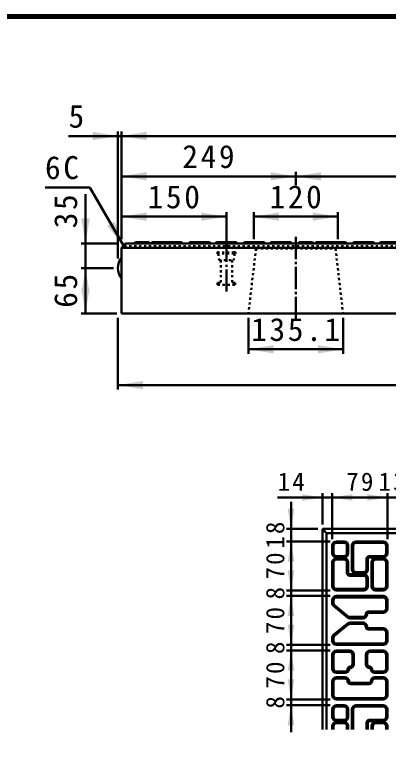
# Model space of a CAD drawing. Units: millimetres, scale not verified. Extents: x 100 to 4105, y 100 to 2870.
# Drawn here: x 2065 to 2899, y 1244 to 2870 of the extents above; entities that cross this region are included whole.
import ezdxf
from ezdxf.enums import TextEntityAlignment as Align

# ---------------------------------------------------------------- set-up
doc = ezdxf.new("R2010")
doc.units = ezdxf.units.MM
doc.header["$LTSCALE"] = 5
doc.linetypes.add('USER1', pattern=[13.4, 10, -1.2, 1, -1.2])
doc.linetypes.add('USER2', pattern=[2.2, 1, -1.2])
doc.layers.add('V-nasSTD', color=7, linetype='Continuous', lineweight=50)
doc.styles.add('ＭＳ ゴシック', font='')
doc.styles.get('ＭＳ ゴシック').set_extended_font_data('MS Gothic')

msp = doc.modelspace()

# ---------------------------------------------------------------- hatches: boundary and pattern name
at = {"layer": 'V-nasSTD'}
for points in [[(2239.424, 2608.038), (2295.674, 2598.663), (2239.424, 2589.288)], [(2359.736, 2608.038), (2303.486, 2598.663), (2359.736, 2589.288)], [(2359.736, 2518.038), (2303.486, 2508.663), (2359.736, 2499.288)], [(2636.299, 2499.288), (2692.549, 2508.663), (2636.299, 2518.038)], [(2748.799, 2518.038), (2692.549, 2508.663), (2748.799, 2499.288)], [(2359.736, 2428.038), (2303.486, 2418.663), (2359.736, 2409.288)], [(2481.611, 2409.288), (2537.861, 2418.663), (2481.611, 2428.038)], [(2655.049, 2428.038), (2598.799, 2418.663), (2655.049, 2409.288)], [(2730.049, 2428.038), (2786.299, 2418.663), (2730.049, 2409.288)], [(2214.111, 2414.913), (2223.486, 2358.663), (2232.861, 2414.913)], [(2288.168, 2407.377), (2308.174, 2353.975), (2271.93, 2398.002)], [(2232.861, 2247.725), (2223.486, 2303.975), (2214.111, 2247.725)], [(2214.111, 2258.663), (2223.486, 2202.413), (2232.861, 2258.663)], [(2643.252, 2113.038), (2587.002, 2122.413), (2643.252, 2131.788)], [(2741.845, 2113.038), (2798.095, 2122.413), (2741.845, 2131.788)], [(2351.924, 2051.788), (2295.674, 2042.413), (2351.924, 2033.038)], [(2707.026, 1783.962), (2752.026, 1791.462), (2707.026, 1798.962)], [(2818.901, 1798.962), (2773.901, 1791.462), (2818.901, 1783.962)], [(2852.338, 1783.962), (2897.338, 1791.462), (2852.338, 1798.962)], [(2674.526, 1766.462), (2682.026, 1721.462), (2689.526, 1766.462)], [(2689.526, 1648.337), (2682.026, 1693.337), (2674.526, 1648.337)], [(2674.526, 1628.962), (2682.026, 1583.962), (2689.526, 1628.962)], [(2689.526, 1526.462), (2682.026, 1571.462), (2674.526, 1526.462)], [(2674.526, 1507.087), (2682.026, 1462.087), (2689.526, 1507.087)], [(2689.526, 1404.587), (2682.026, 1449.587), (2674.526, 1404.587)], [(2674.526, 1385.212), (2682.026, 1340.212), (2689.526, 1385.212)], [(2689.526, 1282.712), (2682.026, 1327.712), (2674.526, 1282.712)]]:
    msp.add_hatch(color=256, dxfattribs=at).paths.add_polyline_path(points)

# ---------------------------------------------------------------- linework, layer by layer
at = {"layer": 'V-nasSTD', "lineweight": 100}
msp.add_line((4100, 2865), (105, 2865), dxfattribs=at)
at = {"layer": 'V-nasSTD'}
for p, q in [((2295.674, 2608.663), (2295.674, 2325.538)), ((2303.486, 2608.663), (2303.486, 2368.663)), ((2185.674, 2598.663), (2295.674, 2598.663)), ((2295.674, 2598.663), (2303.486, 2598.663)), ((3858.174, 2598.663), (2303.486, 2598.663)), ((2692.549, 2508.663), (2303.486, 2508.663)), ((2692.549, 2518.663), (2692.549, 2488.663)), ((3469.111, 2508.663), (2692.549, 2508.663)), ((2233.174, 2483.879), (2133.174, 2483.879)), ((2308.174, 2353.975), (2233.174, 2483.879)), ((2223.486, 2468.663), (2223.486, 2358.663)), ((2537.861, 2428.663), (2537.861, 2368.663)), ((2598.799, 2428.663), (2598.799, 2368.663)), ((2786.299, 2428.663), (2786.299, 2368.663)), ((2537.861, 2418.663), (2303.486, 2418.663)), ((2786.299, 2418.663), (2598.799, 2418.663)), ((2293.486, 2358.663), (2213.486, 2358.663)), ((2223.486, 2358.663), (2223.486, 2303.975)), ((2312.861, 2358.663), (2303.486, 2349.288)), ((3848.799, 2358.663), (2312.861, 2358.663)), ((2334.736, 2361.788), (2331.611, 2358.663)), ((2364.424, 2361.788), (2334.736, 2361.788)), ((2367.549, 2358.663), (2364.424, 2361.788)), ((2372.236, 2361.788), (2369.111, 2358.663)), ((2437.861, 2361.788), (2372.236, 2361.788)), ((2440.986, 2358.663), (2437.861, 2361.788)), ((2456.611, 2361.788), (2453.486, 2358.663)), ((2500.361, 2361.788), (2456.611, 2361.788)), ((2503.486, 2358.663), (2500.361, 2361.788)), ((2515.986, 2361.788), (2512.861, 2358.663)), ((2559.736, 2361.788), (2515.986, 2361.788)), ((2562.861, 2358.663), (2559.736, 2361.788)), ((2578.486, 2361.788), (2575.361, 2358.663)), ((2622.236, 2361.788), (2578.486, 2361.788)), ((2625.361, 2358.663), (2622.236, 2361.788)), ((2637.861, 2361.788), (2634.736, 2358.663)), ((2681.611, 2361.788), (2637.861, 2361.788)), ((2684.736, 2358.663), (2681.611, 2361.788)), ((2700.361, 2361.788), (2697.236, 2358.663)), ((2730.049, 2361.788), (2700.361, 2361.788)), ((2733.174, 2358.663), (2730.049, 2361.788)), ((2737.861, 2361.788), (2734.736, 2358.663)), ((2803.486, 2361.788), (2737.861, 2361.788)), ((2806.611, 2358.663), (2803.486, 2361.788)), ((2822.236, 2361.788), (2819.111, 2358.663)), ((2865.986, 2361.788), (2822.236, 2361.788)), ((2869.111, 2358.663), (2865.986, 2361.788)), ((2881.611, 2361.788), (2878.486, 2358.663)), ((2925.361, 2361.788), (2881.611, 2361.788)), ((2303.486, 2349.288), (2303.486, 2202.413)), ((3858.174, 2349.288), (2303.486, 2349.288)), ((2285.674, 2303.975), (2213.486, 2303.975)), ((2223.486, 2303.975), (2223.486, 2202.413)), ((2293.486, 2202.413), (2213.486, 2202.413)), ((2303.486, 2202.413), (3858.174, 2202.413)), ((2295.674, 2032.413), (2295.674, 2192.413)), ((2587.002, 2112.413), (2587.002, 2192.413)), ((2798.095, 2112.413), (2798.095, 2192.413)), ((2798.095, 2122.413), (2587.002, 2122.413)), ((3858.174, 2042.413), (2295.674, 2042.413)), ((2652.026, 1791.462), (2752.026, 1791.462)), ((2752.026, 1731.462), (2752.026, 1801.462)), ((2752.026, 1791.462), (2773.901, 1791.462)), ((2773.901, 1698.337), (2773.901, 1801.462)), ((2773.901, 1791.462), (2897.338, 1791.462)), ((2897.338, 1698.337), (2897.338, 1801.462)), ((2897.338, 1791.462), (2917.651, 1791.462)), ((2682.026, 1781.462), (2682.026, 1721.462)), ((2742.026, 1721.462), (2672.026, 1721.462)), ((2682.026, 1721.462), (2682.026, 1693.337)), ((3423.901, 1721.462), (2752.026, 1721.462)), ((2752.026, 1721.462), (2761.401, 1712.087)), ((2752.026, 1273.462), (2752.026, 1721.462)), ((3414.526, 1712.087), (2761.401, 1712.087)), ((2761.401, 1712.087), (2761.401, 1273.462)), ((2769.026, 1693.337), (2672.026, 1693.337)), ((2682.026, 1583.962), (2682.026, 1693.337)), ((2783.276, 1693.337), (2800.463, 1693.337)), ((2827.026, 1693.337), (2887.963, 1693.337)), ((2773.901, 1683.962), (2773.901, 1666.774)), ((2777.026, 1683.962), (2777.026, 1666.774)), ((2800.463, 1690.212), (2783.276, 1690.212)), ((2806.713, 1666.774), (2806.713, 1683.962)), ((2809.838, 1683.962), (2809.838, 1666.774)), ((2817.651, 1683.962), (2817.651, 1630.837)), ((2820.776, 1683.962), (2820.776, 1630.837)), ((2887.963, 1690.212), (2827.026, 1690.212)), ((2894.213, 1666.774), (2894.213, 1683.962)), ((2897.338, 1683.962), (2897.338, 1666.774)), ((2783.276, 1660.524), (2800.463, 1660.524)), ((2887.963, 1660.524), (2856.713, 1660.524)), ((2773.901, 1646.462), (2773.901, 1593.337)), ((2777.026, 1646.462), (2777.026, 1593.337)), ((2783.276, 1657.399), (2800.463, 1657.399)), ((2783.276, 1655.837), (2800.463, 1655.837)), ((2800.463, 1652.712), (2783.276, 1652.712)), ((2806.713, 1623.024), (2806.713, 1646.462)), ((2809.838, 1646.462), (2809.838, 1623.024)), ((2850.463, 1630.837), (2850.463, 1654.274)), ((2853.588, 1654.274), (2853.588, 1630.837)), ((2887.963, 1657.399), (2856.713, 1657.399)), ((2861.401, 1646.462), (2861.401, 1593.337)), ((2864.526, 1646.462), (2864.526, 1593.337)), ((2870.776, 1655.837), (2887.963, 1655.837)), ((2887.963, 1652.712), (2870.776, 1652.712)), ((2894.213, 1593.337), (2894.213, 1646.462)), ((2897.338, 1646.462), (2897.338, 1593.337)), ((2844.213, 1619.899), (2812.963, 1619.899)), ((2844.213, 1616.774), (2812.963, 1616.774)), ((2827.026, 1624.587), (2844.213, 1624.587)), ((2827.026, 1621.462), (2844.213, 1621.462)), ((2850.463, 1593.337), (2850.463, 1610.524)), ((2853.588, 1593.337), (2853.588, 1610.524)), ((2769.026, 1583.962), (2672.026, 1583.962)), ((2682.026, 1583.962), (2682.026, 1571.462)), ((2783.276, 1587.087), (2844.213, 1587.087)), ((2783.276, 1583.962), (2844.213, 1583.962)), ((2870.776, 1587.087), (2887.963, 1587.087)), ((2870.776, 1583.962), (2887.963, 1583.962)), ((2769.026, 1571.462), (2672.026, 1571.462)), ((2682.026, 1462.087), (2682.026, 1571.462)), ((2773.901, 1555.674), (2773.901, 1562.087)), ((2777.026, 1562.087), (2777.026, 1555.674)), ((2783.276, 1571.462), (2887.963, 1571.462)), ((2783.276, 1568.337), (2887.963, 1568.337)), ((2894.213, 1543.337), (2894.213, 1562.087)), ((2897.338, 1543.337), (2897.338, 1562.087)), ((2807.695, 1523.581), (2777.339, 1548.418)), ((2809.674, 1526), (2779.318, 1550.836)), ((2887.963, 1537.087), (2855.151, 1537.087)), ((2887.963, 1533.962), (2855.151, 1533.962)), ((2813.632, 1524.587), (2842.651, 1524.587)), ((2842.651, 1521.462), (2813.632, 1521.462)), ((2813.632, 1512.087), (2842.651, 1512.087)), ((2777.339, 1485.131), (2807.695, 1509.968)), ((2779.318, 1482.712), (2809.674, 1507.549)), ((2813.632, 1508.962), (2842.651, 1508.962)), ((2887.963, 1499.587), (2855.151, 1499.587)), ((2887.963, 1496.462), (2855.151, 1496.462)), ((2894.213, 1471.462), (2894.213, 1490.212)), ((2897.338, 1471.462), (2897.338, 1490.212)), ((2773.901, 1471.462), (2773.901, 1477.875)), ((2777.026, 1477.875), (2777.026, 1471.462)), ((2783.276, 1465.212), (2887.963, 1465.212)), ((2769.026, 1462.087), (2672.026, 1462.087)), ((2769.026, 1449.587), (2672.026, 1449.587)), ((2682.026, 1462.087), (2682.026, 1449.587)), ((2682.026, 1340.212), (2682.026, 1449.587)), ((2783.276, 1462.087), (2887.963, 1462.087)), ((2783.276, 1449.587), (2812.963, 1449.587)), ((2858.276, 1449.587), (2887.963, 1449.587)), ((2773.901, 1408.962), (2773.901, 1440.212)), ((2777.026, 1440.212), (2777.026, 1408.962)), ((2812.963, 1446.462), (2783.276, 1446.462)), ((2819.213, 1419.118), (2819.213, 1440.212)), ((2822.338, 1419.118), (2822.338, 1440.212)), ((2848.901, 1419.118), (2848.901, 1440.212)), ((2852.026, 1440.212), (2852.026, 1419.118)), ((2887.963, 1446.462), (2858.276, 1446.462)), ((2894.213, 1408.962), (2894.213, 1440.212)), ((2897.338, 1408.962), (2897.338, 1440.212)), ((2783.276, 1402.712), (2802.807, 1402.712)), ((2783.276, 1399.587), (2802.807, 1399.587)), ((2868.432, 1402.712), (2887.963, 1402.712)), ((2868.432, 1399.587), (2887.963, 1399.587)), ((2783.276, 1390.212), (2802.026, 1390.212)), ((2783.276, 1387.087), (2802.026, 1387.087)), ((2869.213, 1390.212), (2887.963, 1390.212)), ((2869.213, 1387.087), (2887.963, 1387.087)), ((2773.901, 1349.587), (2773.901, 1380.837)), ((2777.026, 1380.837), (2777.026, 1349.587)), ((2814.526, 1377.712), (2856.713, 1377.712)), ((2814.526, 1374.587), (2856.713, 1374.587)), ((2894.213, 1349.587), (2894.213, 1380.837)), ((2897.338, 1349.587), (2897.338, 1380.837)), ((2769.026, 1340.212), (2672.026, 1340.212)), ((2682.026, 1340.212), (2682.026, 1327.712)), ((2783.276, 1343.337), (2887.963, 1343.337)), ((2783.276, 1340.212), (2887.963, 1340.212)), ((2769.026, 1327.712), (2672.026, 1327.712)), ((2682.026, 1267.712), (2682.026, 1327.712)), ((2773.901, 1318.337), (2773.901, 1301.149)), ((2777.026, 1318.337), (2777.026, 1301.149)), ((2783.276, 1327.712), (2800.463, 1327.712)), ((2800.463, 1324.587), (2783.276, 1324.587)), ((2806.713, 1301.149), (2806.713, 1318.337)), ((2809.838, 1318.337), (2809.838, 1301.149)), ((2817.651, 1318.337), (2817.651, 1273.462)), ((2820.776, 1318.337), (2820.776, 1273.462)), ((2827.026, 1327.712), (2887.963, 1327.712)), ((2887.963, 1324.587), (2827.026, 1324.587)), ((2894.213, 1301.149), (2894.213, 1318.337)), ((2897.338, 1318.337), (2897.338, 1301.149)), ((2783.276, 1294.899), (2800.463, 1294.899)), ((2783.276, 1291.774), (2800.463, 1291.774)), ((2783.276, 1290.212), (2800.463, 1290.212)), ((2800.463, 1287.087), (2783.276, 1287.087)), ((2850.463, 1273.462), (2850.463, 1288.649)), ((2853.588, 1273.462), (2853.588, 1288.649)), ((2887.963, 1294.899), (2856.713, 1294.899)), ((2887.963, 1291.774), (2856.713, 1291.774)), ((2870.776, 1290.212), (2887.963, 1290.212)), ((2887.963, 1287.087), (2870.776, 1287.087)), ((2773.901, 1273.462), (2773.901, 1280.837)), ((2777.026, 1273.462), (2777.026, 1280.837)), ((2806.713, 1273.462), (2806.713, 1280.837)), ((2809.838, 1273.462), (2809.838, 1280.837)), ((2861.401, 1273.462), (2861.401, 1280.837)), ((2864.526, 1273.462), (2864.526, 1280.837)), ((2894.213, 1273.462), (2894.213, 1280.837)), ((2897.338, 1273.462), (2897.338, 1280.837))]:
    msp.add_line(p, q, dxfattribs=at)
at = {"layer": 'V-nasSTD', "linetype": 'USER1'}
for p, q in [((2692.549, 2373.663), (2692.549, 2187.413)), ((2537.861, 2367.413), (2537.861, 2251.475))]:
    msp.add_line(p, q, dxfattribs=at)
at = {"layer": 'V-nasSTD', "linetype": 'USER2'}
for p, q in [((3855.049, 2352.413), (2306.611, 2352.413)), ((2521.455, 2352.413), (2519.502, 2338.35)), ((2554.267, 2352.413), (2556.22, 2338.35)), ((2603.799, 2347.413), (2587.002, 2202.413)), ((2598.799, 2352.413), (2603.799, 2347.413)), ((2603.799, 2347.413), (2781.299, 2347.413)), ((2786.299, 2352.413), (2781.299, 2347.413)), ((2781.299, 2347.413), (2798.095, 2202.413)), ((2517.158, 2338.35), (2558.564, 2338.35)), ((2517.158, 2338.35), (2517.158, 2336.006)), ((2517.158, 2336.006), (2558.564, 2336.006)), ((2519.502, 2336.006), (2521.455, 2321.163)), ((2556.22, 2336.006), (2554.267, 2321.163)), ((2558.564, 2338.35), (2558.564, 2336.006)), ((2521.455, 2321.163), (2554.267, 2321.163)), ((2525.361, 2321.163), (2525.361, 2274.657)), ((2550.361, 2321.163), (2550.361, 2274.657)), ((2518.33, 2271.163), (2518.33, 2266.475)), ((2518.33, 2271.163), (2521.498, 2271.163)), ((2518.33, 2266.475), (2557.392, 2266.475)), ((2523.634, 2271.861), (2522.896, 2271.493)), ((2552.089, 2271.861), (2552.826, 2271.493)), ((2554.224, 2271.163), (2557.392, 2271.163)), ((2557.392, 2271.163), (2557.392, 2266.475))]:
    msp.add_line(p, q, dxfattribs=at)
at = {"layer": 'V-nasSTD', "lineweight": 13}
msp.add_lwpolyline([(100, 100), (100, 2870), (4105, 2870), (4105, 100)], close=True, dxfattribs=at)
at = {"layer": 'V-nasSTD'}
for centre, radius, start, end in [((2334.736, 2303.975), 39.062, 143.1301, 216.8699), ((2783.276, 1683.962), 9.375, 90, 180), ((2800.463, 1683.962), 9.375, 0, 90), ((2827.026, 1683.962), 9.375, 90, 180), ((2887.963, 1683.962), 9.375, 0, 90), ((2783.276, 1683.962), 6.25, 90, 180), ((2800.463, 1683.962), 6.25, 0, 90), ((2827.026, 1683.962), 6.25, 90, 180), ((2887.963, 1683.962), 6.25, 0, 90), ((2783.276, 1666.774), 9.375, 180, 270), ((2783.276, 1666.774), 6.25, 180, 270), ((2800.463, 1666.774), 6.25, 270, 0), ((2800.463, 1666.774), 9.375, 270, 0), ((2856.713, 1654.274), 6.25, 90, 180), ((2887.963, 1666.774), 6.25, 270, 0), ((2887.963, 1666.774), 9.375, 270, 0), ((2783.276, 1646.462), 9.375, 90, 180), ((2783.276, 1646.462), 6.25, 90, 180), ((2800.463, 1646.462), 9.375, 0, 90), ((2800.463, 1646.462), 6.25, 0, 90), ((2856.713, 1654.274), 3.125, 90, 180), ((2870.776, 1646.462), 9.375, 90, 180), ((2870.776, 1646.462), 6.25, 90, 180), ((2887.963, 1646.462), 9.375, 0, 90), ((2887.963, 1646.462), 6.25, 0, 90), ((2827.026, 1630.837), 9.375, 180, 270), ((2827.026, 1630.837), 6.25, 180, 270), ((2844.213, 1630.837), 6.25, 270, 0), ((2844.213, 1630.837), 9.375, 270, 0), ((2812.963, 1623.024), 6.25, 180, 270), ((2812.963, 1623.024), 3.125, 180, 270), ((2844.213, 1610.524), 9.375, 0, 90), ((2844.213, 1610.524), 6.25, 0, 90), ((2783.276, 1593.337), 9.375, 180, 270), ((2783.276, 1593.337), 6.25, 180, 270), ((2844.213, 1593.337), 6.25, 270, 0), ((2844.213, 1593.337), 9.375, 270, 0), ((2870.776, 1593.337), 9.375, 180, 270), ((2870.776, 1593.337), 6.25, 180, 270), ((2887.963, 1593.337), 6.25, 270, 0), ((2887.963, 1593.337), 9.375, 270, 0), ((2783.276, 1562.087), 9.375, 90, 180), ((2783.276, 1562.087), 6.25, 90, 180), ((2887.963, 1562.087), 9.375, 0, 90), ((2887.963, 1562.087), 6.25, 0, 90), ((2783.276, 1555.674), 9.375, 180, 230.71059), ((2783.276, 1555.674), 6.25, 180, 230.71059), ((2842.651, 1530.837), 6.25, 270, 0), ((2842.651, 1530.837), 9.375, 270, 0), ((2855.151, 1530.837), 6.25, 90, 180), ((2855.151, 1530.837), 3.125, 90, 180), ((2887.963, 1543.337), 6.25, 270, 0), ((2887.963, 1543.337), 9.375, 270, 0), ((2813.632, 1530.837), 9.375, 230.71059, 270), ((2813.632, 1502.712), 9.375, 90, 129.28941), ((2813.632, 1530.837), 6.25, 230.71059, 270), ((2842.651, 1502.712), 9.375, 0, 90), ((2813.632, 1502.712), 6.25, 90, 129.28941), ((2842.651, 1502.712), 6.25, 0, 90), ((2855.151, 1502.712), 6.25, 180, 270), ((2855.151, 1502.712), 3.125, 180, 270), ((2887.963, 1490.212), 9.375, 0, 90), ((2887.963, 1490.212), 6.25, 0, 90), ((2783.276, 1477.875), 9.375, 129.28941, 180), ((2783.276, 1477.875), 6.25, 129.28941, 180), ((2783.276, 1471.462), 9.375, 180, 270), ((2783.276, 1471.462), 6.25, 180, 270), ((2887.963, 1471.462), 6.25, 270, 0), ((2887.963, 1471.462), 9.375, 270, 0), ((2783.276, 1440.212), 9.375, 90, 180), ((2812.963, 1440.212), 9.375, 0, 90), ((2858.276, 1440.212), 9.375, 90, 180), ((2887.963, 1440.212), 9.375, 0, 90), ((2783.276, 1440.212), 6.25, 90, 180), ((2812.963, 1440.212), 6.25, 0, 90), ((2858.276, 1440.212), 6.25, 90, 180), ((2887.963, 1440.212), 6.25, 0, 90), ((2813.745, 1419.118), 5.469, 270, 0), ((2813.745, 1419.118), 8.594, 270, 0), ((2857.495, 1419.118), 8.594, 180, 270), ((2857.495, 1419.118), 5.469, 180, 270), ((2783.276, 1408.962), 9.375, 180, 270), ((2783.276, 1408.962), 6.25, 180, 270), ((2802.807, 1408.181), 5.469, 270, 0), ((2802.807, 1408.181), 8.594, 270, 0), ((2813.745, 1408.181), 5.469, 90, 180), ((2813.745, 1408.181), 2.344, 90, 180), ((2857.495, 1408.181), 5.469, 0, 90), ((2857.495, 1408.181), 2.344, 0, 90), ((2868.432, 1408.181), 8.594, 180, 270), ((2868.432, 1408.181), 5.469, 180, 270), ((2887.963, 1408.962), 6.25, 270, 0), ((2887.963, 1408.962), 9.375, 270, 0), ((2783.276, 1380.837), 9.375, 90, 180), ((2783.276, 1380.837), 6.25, 90, 180), ((2802.026, 1380.837), 9.375, 0, 90), ((2802.026, 1380.837), 6.25, 0, 90), ((2869.213, 1380.837), 9.375, 90, 180), ((2869.213, 1380.837), 6.25, 90, 180), ((2887.963, 1380.837), 9.375, 0, 90), ((2887.963, 1380.837), 6.25, 0, 90), ((2814.526, 1380.837), 6.25, 180, 270), ((2814.526, 1380.837), 3.125, 180, 270), ((2856.713, 1380.837), 6.25, 270, 0), ((2856.713, 1380.837), 3.125, 270, 0), ((2783.276, 1349.587), 9.375, 180, 270), ((2783.276, 1349.587), 6.25, 180, 270), ((2887.963, 1349.587), 6.25, 270, 0), ((2887.963, 1349.587), 9.375, 270, 0), ((2783.276, 1318.337), 9.375, 90, 180), ((2783.276, 1318.337), 6.25, 90, 180), ((2800.463, 1318.337), 9.375, 0, 90), ((2800.463, 1318.337), 6.25, 0, 90), ((2827.026, 1318.337), 9.375, 90, 180), ((2827.026, 1318.337), 6.25, 90, 180), ((2887.963, 1318.337), 9.375, 0, 90), ((2887.963, 1318.337), 6.25, 0, 90), ((2783.276, 1301.149), 9.375, 180, 270), ((2783.276, 1301.149), 6.25, 180, 270), ((2800.463, 1301.149), 6.25, 270, 0), ((2800.463, 1301.149), 9.375, 270, 0), ((2887.963, 1301.149), 6.25, 270, 0), ((2887.963, 1301.149), 9.375, 270, 0), ((2783.276, 1280.837), 9.375, 90, 180), ((2783.276, 1280.837), 6.25, 90, 180), ((2800.463, 1280.837), 9.375, 0, 90), ((2800.463, 1280.837), 6.25, 0, 90), ((2856.713, 1288.649), 6.25, 90, 180), ((2856.713, 1288.649), 3.125, 90, 180), ((2870.776, 1280.837), 9.375, 90, 180), ((2870.776, 1280.837), 6.25, 90, 180), ((2887.963, 1280.837), 9.375, 0, 90), ((2887.963, 1280.837), 6.25, 0, 90)]:
    msp.add_arc(centre, radius, start, end, dxfattribs=at)
at = {"layer": 'V-nasSTD', "linetype": 'USER2'}
for centre, start, end in [((2521.498, 2274.288), 270, 296.56505), ((2522.236, 2274.657), 296.56505, 0), ((2553.486, 2274.657), 180, 243.43495), ((2554.224, 2274.288), 243.43495, 270)]:
    msp.add_arc(centre, 3.125, start, end, dxfattribs=at)

# ---------------------------------------------------------------- texts
at = {"layer": 'V-nasSTD', "style": 'ＭＳ ゴシック'}
msp.add_text('5', height=51.32, dxfattribs=at).set_placement((2185.674, 2668.663), align=Align.TOP_LEFT)
for p in [(2626.026, 1563.712), (2626.026, 1441.837), (2626.026, 1319.962)]:
    msp.add_text('8', height=41.06, rotation=90, dxfattribs=at).set_placement(p, align=Align.TOP_LEFT)
at = {"layer": 'V-nasSTD', "attachment_point": 1, "style": 'ＭＳ ゴシック'}
for s, insert, char_height in [('\\T1.17;249', (2439.517, 2578.663), 51.32), ('\\T1.17;6C', (2133.174, 2553.879), 51.32), ('\\T1.17;150', (2362.174, 2488.663), 51.32), ('\\T1.17;120', (2634.049, 2488.663), 51.32), ('\\T1.17;135.1', (2593.049, 2192.413), 51.32), ('\\T1.17;14', (2652.026, 1847.462), 41.06), ('\\T1.17;79', (2805.22, 1847.462), 41.06), ('\\T1.17;13', (2877.095, 1847.462), 41.06)]:
    msp.add_mtext(s, dxfattribs=dict(at, insert=insert, char_height=char_height))
at = {"layer": 'V-nasSTD', "attachment_point": 1, "rotation": 90, "style": 'ＭＳ ゴシック'}
for s, insert, char_height in [('\\T1.17;35', (2153.486, 2392.663), 51.32), ('\\T1.17;65', (2153.486, 2215.194), 51.32), ('\\T1.17;18', (2626.026, 1676.999), 41.06), ('\\T1.17;70', (2626.026, 1608.249), 41.06), ('\\T1.17;70', (2626.026, 1486.374), 41.06), ('\\T1.17;70', (2626.026, 1364.499), 41.06)]:
    msp.add_mtext(s, dxfattribs=dict(at, insert=insert, char_height=char_height))

doc.saveas('drawing.dxf')
